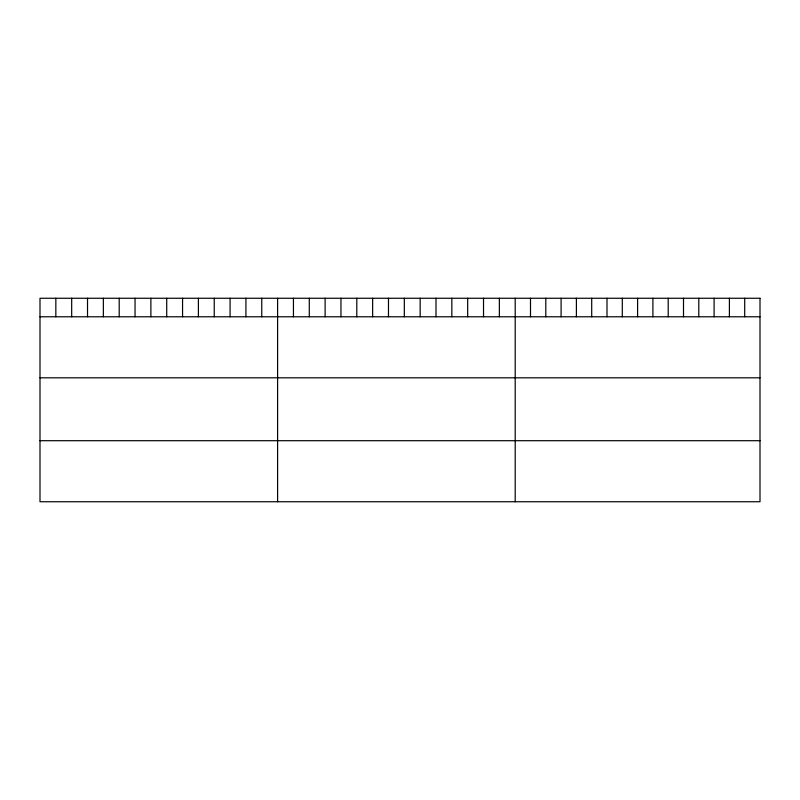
<?xml version="1.0" encoding="UTF-8"?>
<svg xmlns="http://www.w3.org/2000/svg" width="800" height="800" viewBox="0 0 800 800"><rect width="100%" height="100%" fill="white"/><g stroke="black" fill="none" stroke-linecap="round" stroke-linejoin="round"><path stroke-width="1.2" d="M40 316.78L760 316.78M40 377.81L760 377.81M40 440.7L760 440.7M744.7 298.26L744.7 316.78M729.4 298.26L729.4 316.78M714.1 298.26L714.1 316.78M698.8 298.26L698.8 316.78M683.5 298.26L683.5 316.78M668.2 298.26L668.2 316.78M652.9 298.26L652.9 316.78M637.6 298.26L637.6 316.78M622.3 298.26L622.3 316.78M607 298.26L607 316.78M591.7 298.26L591.7 316.78M576.4 298.26L576.4 316.78M561.1 298.26L561.1 316.78M545.8 298.26L545.8 316.78M530.5 298.26L530.5 316.78M515.2 298.26L515.2 501.74M499.36 298.26L499.36 316.78M483.52 298.26L483.52 316.78M467.68 298.26L467.68 316.78M451.84 298.26L451.84 316.78M436 298.26L436 316.78M420.16 298.26L420.16 316.78M404.32 298.26L404.32 316.78M388.48 298.26L388.48 316.78M372.64 298.26L372.64 316.78M356.8 298.26L356.8 316.78M340.96 298.26L340.96 316.78M325.12 298.26L325.12 316.78M309.28 298.26L309.28 316.78M293.44 298.26L293.44 316.78M277.6 298.26L277.6 501.74M261.76 298.26L261.76 316.78M245.92 298.26L245.92 316.78M230.08 298.26L230.08 316.78M214.24 298.26L214.24 316.78M198.4 298.26L198.4 316.78M182.56 298.26L182.56 316.78M166.72 298.26L166.72 316.78M150.88 298.26L150.88 316.78M135.04 298.26L135.04 316.78M119.2 298.26L119.2 316.78M103.36 298.26L103.36 316.78M87.52 298.26L87.52 316.78M71.68 298.26L71.68 316.78M55.84 298.26L55.84 316.78M760 298.26L40 298.26L40 501.74L760 501.74L760 298.26"/></g></svg>
